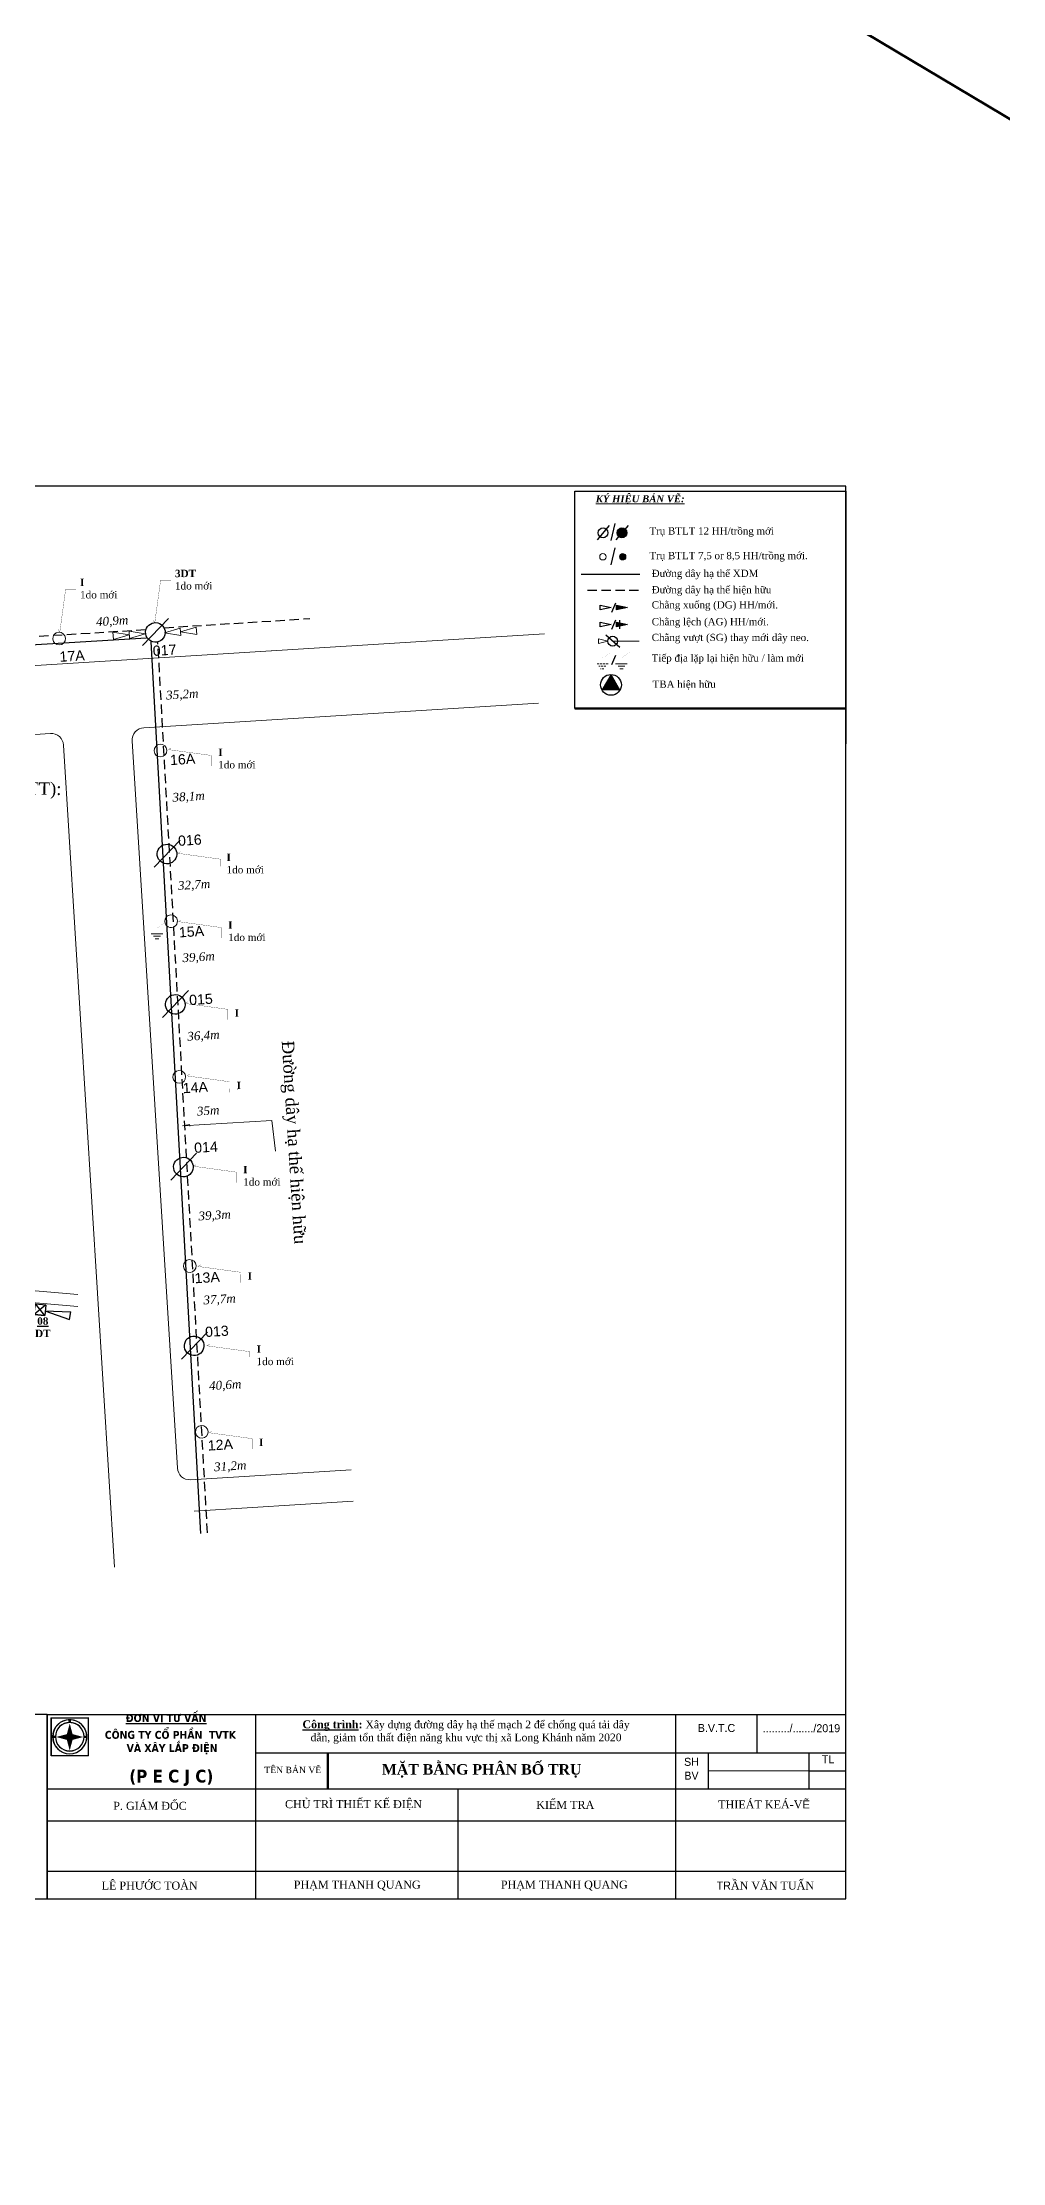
# Model space of a CAD drawing. Header units: metres. Extents: x 429925 to 893472, y 1245258 to 2552490.
# Drawn here: x 445673 to 446062, y 1255564 to 1256422 of the extents above; entities that cross this region are included whole.
import ezdxf
from ezdxf.enums import TextEntityAlignment as Align

# ---------------------------------------------------------------- set-up
doc = ezdxf.new("R2010")
doc.units = ezdxf.units.M
doc.linetypes.add('DASHED2', pattern=[0.375, 0.25, -0.125])
doc.layers.add('chi tiet chang', color=7, linetype='Continuous', lineweight=20)
doc.layers.add('duong bao', color=3, linetype='Continuous', lineweight=13)
doc.layers.add('Khung ten', color=7, linetype='Continuous')
doc.layers.add('Nen', color=7, linetype='Continuous')
doc.styles.get("Standard").update_dxf_attribs({"font": 'arial.ttf'})
doc.styles.add('Times New Roman', font='times.ttf')
doc.styles.add('Unicode', font='times.ttf')
doc.styles.add('VN', font='VTIMESN.TTF')

# ---------------------------------------------------------------- blocks, each defined once
blk = doc.blocks.new('A$C46BF4DDC')
at = {"color": 9, "linetype": 'Continuous'}
blk.add_line((9.91, 11.46), (0, 0), dxfattribs=at)
blk.add_lwpolyline([(0.89, 5.61, -1), (8.82, 5.61, -1)], format="xyb", close=True, dxfattribs=at)
blk = doc.blocks.new('A$C16F73B65')
at = {"layer": 'duong bao', "lineweight": 50, "ltscale": 2}
blk.add_hatch(color=2, dxfattribs=at).paths.add_polyline_path([(0, 2.6, 1), (5.2, 2.6, 1)])
at = {"color": 4, "linetype": 'Continuous', "lineweight": 18}
blk.add_lwpolyline([(0, 2.6, -1), (5.2, 2.6, -1)], format="xyb", close=True, dxfattribs=at)
blk = doc.blocks.new('A$C7B825D87')
at = {"layer": 'duong bao', "color": 1, "linetype": 'DASHED2', "lineweight": 20, "ltscale": 4}
for p, q in [((1.2, 2.5), (7.1, 2.5)), ((2.4, 1.3), (5.9, 1.3)), ((3.3, 0), (5, 0))]:
    blk.add_line(p, q, dxfattribs=at)
at = {"layer": 'duong bao', "color": 1, "linetype": 'DASHED2', "lineweight": 20, "ltscale": 4, "const_width": 0.0325}
blk.add_lwpolyline([(0, 8.1), (4.2, 5.4), (4.2, 2.5)], dxfattribs=at)
blk = doc.blocks.new('A$C45A47B40')
at = {"layer": 'duong bao', "color": 1, "lineweight": 20, "ltscale": 4}
for p, q in [((1.2, 2.5), (7.1, 2.5)), ((2.4, 1.3), (5.9, 1.3)), ((3.3, 0), (5, 0))]:
    blk.add_line(p, q, dxfattribs=at)
at = {"layer": 'duong bao', "color": 1, "lineweight": 20, "ltscale": 4, "const_width": 0.0325}
blk.add_lwpolyline([(0, 8.1), (4.2, 5.4), (4.2, 2.5)], dxfattribs=at)
blk = doc.blocks.new('A$C691F47C0')
at = {"layer": 'Nen', "color": 1}
for p, q in [((4.23, 4.33), (0, 0)), ((4.23, 0), (0, 4.33)), ((0, 0), (4.23, 0))]:
    blk.add_line(p, q, dxfattribs=at)
blk.add_lwpolyline([(0, 4.33), (4.23, 4.33), (4.23, 0), (0, 0)], close=True, dxfattribs=at)

msp = doc.modelspace()

# ---------------------------------------------------------------- hatches: boundary and pattern name
at = {"layer": 'duong bao', "lineweight": 50, "ltscale": 2}
h = msp.add_hatch(color=256, dxfattribs=at)
edge = h.paths.add_edge_path()
edge.add_ellipse((445907.9, 1256223.67), major_axis=(1.4, 1.4), ratio=1, start_angle=364.08942, end_angle=494.94231)
edge.add_ellipse((445907.9, 1256223.67), major_axis=(1.4, 1.4), ratio=1, start_angle=134.94231, end_angle=184.08942)
edge.add_line((445906.6, 1256222.17), (445909.2, 1256225.17))
edge = h.paths.add_edge_path()
edge.add_ellipse((445907.9, 1256223.67), major_axis=(1.4, 1.4), ratio=1, start_angle=184.08942, end_angle=314.94231)
edge.add_ellipse((445907.9, 1256223.67), major_axis=(1.4, 1.4), ratio=1, start_angle=314.94231, end_angle=364.08942)
edge.add_line((445909.2, 1256225.17), (445906.6, 1256222.17))
for points in [[(445910.15, 1256193.44), (445905.75, 1256194.38), (445905.75, 1256192.49)], [(445903.48, 1256166.1), (445900.02, 1256160.11), (445906.94, 1256160.11)]]:
    msp.add_hatch(color=256, dxfattribs=at).paths.add_polyline_path(points)
h = msp.add_hatch(color=256, dxfattribs=at)
h.paths.add_polyline_path([(445910.15, 1256186.6), (445907.01, 1256187.28), (445907.01, 1256185.92)])
h.paths.add_polyline_path([(445907.01, 1256185.92), (445907.01, 1256187.28), (445905.75, 1256187.55), (445905.75, 1256185.65)])
at = {"layer": 'Khung ten', "true_color": 0xf7e64e}
for points in [[(445678.06, 1255736.48), (445678.23, 1255736.25), (445678.23, 1255736.53), (445678.49, 1255736.61), (445678.23, 1255736.7), (445678.23, 1255736.98), (445678.06, 1255736.75), (445677.8, 1255736.84), (445677.96, 1255736.61), (445677.8, 1255736.39)], [(445684.43, 1255742.84), (445684.59, 1255742.61), (445684.59, 1255742.89), (445684.86, 1255742.98), (445684.59, 1255743.06), (445684.59, 1255743.34), (445684.43, 1255743.12), (445684.17, 1255743.2), (445684.33, 1255742.98), (445684.17, 1255742.75)], [(445690.88, 1255736.48), (445691.14, 1255736.39), (445690.98, 1255736.61), (445691.14, 1255736.84), (445690.88, 1255736.75), (445690.72, 1255736.98), (445690.72, 1255736.7), (445690.45, 1255736.61), (445690.72, 1255736.53), (445690.72, 1255736.25)]]:
    msp.add_hatch(color=41, dxfattribs=at).paths.add_polyline_path(points)
at = {"layer": 'Khung ten', "true_color": 0xf0003c}
h = msp.add_hatch(color=240, dxfattribs=at)
h.paths.add_polyline_path([(445684.47, 1255731.29), (445685.58, 1255735.44), (445689.73, 1255736.55), (445685.58, 1255737.66), (445684.47, 1255741.81), (445683.36, 1255737.66), (445679.21, 1255736.55), (445683.36, 1255735.44)])
h.paths.add_polyline_path([(445684.47, 1255738.77), (445684.94, 1255737.02), (445686.7, 1255736.55), (445684.94, 1255736.08), (445684.47, 1255734.32), (445684, 1255736.08), (445682.25, 1255736.55), (445684, 1255737.02)], flags=16)
at = {"layer": 'Khung ten', "true_color": 0xffff12}
msp.add_hatch(color=2, dxfattribs=at).paths.add_polyline_path([(445684.94, 1255736.08), (445686.7, 1255736.55), (445684.94, 1255737.02), (445684.47, 1255738.77), (445684, 1255737.02), (445682.25, 1255736.55), (445684, 1255736.08), (445684.47, 1255734.32)])

# ---------------------------------------------------------------- linework, layer by layer
at = {"color": 7, "linetype": 'Continuous'}
for p, q in [((445905.01, 1256227.38), (445903.37, 1256220.5)), ((445905.01, 1256217.65), (445903.37, 1256210.77)), ((445903.87, 1256191.54), (445905.45, 1256195.33)), ((445903.87, 1256184.7), (445905.45, 1256188.49)), ((445907.01, 1256184.89), (445907.01, 1256188.31)), ((445907.01, 1256184.89), (445907.01, 1256188.31)), ((445903.87, 1256170.34), (445905.45, 1256174.14))]:
    msp.add_line(p, q, dxfattribs=at)
at = {"color": 1, "lineweight": 30, "ltscale": 15}
for p, q in [((445915.18, 1256206.8), (445891.34, 1256206.8)), ((445715.49, 1256181.09), (445566.19, 1256171.9)), ((445737.5, 1255818.86), (445717.42, 1256179.6))]:
    msp.add_line(p, q, dxfattribs=at)
at = {"color": 5, "linetype": 'DASHED2', "lineweight": 30, "ltscale": 15}
for p, q in [((445894.01, 1256200.42), (445915.21, 1256200.42)), ((445715.15, 1256184.37), (445564.16, 1256175.07)), ((445722.87, 1256185.26), (445781.64, 1256188.99)), ((445740.2, 1255819.13), (445720.14, 1256179.43))]:
    msp.add_line(p, q, dxfattribs=at)
at = {"color": 4, "linetype": 'Continuous', "lineweight": 18}
for p, q in [((445574.78, 1256163.97), (445876.61, 1256182.74)), ((445714.43, 1256144.82), (445874.15, 1256154.75)), ((445575.97, 1256136.21), (445676.68, 1256142.47)), ((445709.75, 1256139.52), (445728.04, 1255845.29)), ((445702.65, 1255805.22), (445681.98, 1256137.79)), ((445766.29, 1255986), (445767.67, 1255973.57)), ((445733.34, 1255840.61), (445798.38, 1255844.65)), ((445734.76, 1255827.97), (445799.16, 1255831.97))]:
    msp.add_line(p, q, dxfattribs=at)
for p, q in [((445674.36, 1255909), (445684.87, 1255908.52)), ((445674.36, 1255909), (445684.35, 1255905.44)), ((445684.35, 1255905.44), (445684.87, 1255908.52))]:
    msp.add_line(p, q)
at = {"color": 9, "linetype": 'Continuous'}
msp.add_lwpolyline([(445185.73, 1255671.04), (445998.53, 1255671.04), (445998.53, 1256242.54), (445185.73, 1256242.54)], close=True, dxfattribs=at)
at = {"color": 7, "linetype": 'Continuous'}
msp.add_lwpolyline([(445888.82, 1256152.58), (445888.82, 1256240.47), (445998.53, 1256240.47), (445998.53, 1256138.32)], dxfattribs=at)
at = {"color": 4, "linetype": 'Continuous', "lineweight": 18}
for points in [[(445898.9, 1256213.97, -1), (445901.48, 1256213.97, -1)], [(445677.58, 1256180.7, -1), (445682.73, 1256181.02, -1)], [(445718.61, 1256135.41, -1), (445723.76, 1256135.73, -1)], [(445722.9, 1256066.41, -1), (445728.05, 1256066.73, -1)], [(445726.23, 1256003.39, -1), (445731.38, 1256003.71, -1)], [(445730.49, 1255926.91, -1), (445735.64, 1255927.23, -1)], [(445735.32, 1255859.82, -1), (445740.47, 1255860.14, -1)]]:
    msp.add_lwpolyline(points, format="xyb", close=True, dxfattribs=at)
at = {"color": 7, "linetype": 'Continuous'}
for points in [[(445899.1, 1256194.38), (445903.5, 1256193.44), (445899.1, 1256192.49)], [(445905.75, 1256194.38), (445910.15, 1256193.44), (445905.75, 1256192.49)], [(445905.75, 1256194.38), (445910.15, 1256193.44), (445905.75, 1256192.49)], [(445899.1, 1256187.55), (445903.5, 1256186.6), (445899.1, 1256185.65)], [(445905.75, 1256187.55), (445910.15, 1256186.6), (445905.75, 1256185.65)], [(445905.75, 1256187.55), (445910.15, 1256186.6), (445905.75, 1256185.65)], [(445900.02, 1256160.11), (445903.48, 1256166.1), (445906.94, 1256160.11)], [(445900.02, 1256160.11), (445903.48, 1256166.1), (445906.94, 1256160.11)], [(445900.02, 1256160.11), (445903.48, 1256166.1), (445906.94, 1256160.11)]]:
    msp.add_lwpolyline(points, close=True, dxfattribs=at)
at = {"color": 4, "linetype": 'Continuous', "lineweight": 18}
for points in [[(445708.56, 1256182.35), (445701.97, 1256183.44), (445702.16, 1256180.46), (445708.56, 1256182.35)], [(445715.06, 1256182.76), (445708.47, 1256183.84), (445708.65, 1256180.86), (445715.06, 1256182.76)], [(445722.78, 1256183.23), (445729.18, 1256185.13), (445729.36, 1256182.15), (445722.78, 1256183.23)], [(445729.27, 1256183.64), (445735.67, 1256185.53), (445735.86, 1256182.55), (445729.27, 1256183.64)], [(445733.03, 1255983.6), (445733, 1255984.37), (445730.04, 1255983.75), (445766.29, 1255986)]]:
    msp.add_lwpolyline(points, dxfattribs=at)
msp.add_lwpolyline([(445902.19, 1256179.83), (445898.46, 1256178.84), (445898.46, 1256180.83)], close=True, dxfattribs=at)
at = {"color": 7, "linetype": 'Continuous'}
msp.add_lwpolyline([(445899.27, 1256162.14, -1), (445907.66, 1256162.17, -1)], format="xyb", close=True, dxfattribs=at)
msp.add_lwpolyline([(445899.27, 1256162.14, -1), (445907.66, 1256162.17, -1)], format="xyb", close=True, dxfattribs=at)
msp.add_lwpolyline([(445899.27, 1256162.14, -1), (445907.66, 1256162.17, -1)], format="xyb", close=True, dxfattribs=at)
at = {"color": 4, "linetype": 'Continuous', "lineweight": 18}
for centre, start, end in [((445676.99, 1256137.48), 3.55677, 93.55677), ((445714.74, 1256139.83), 93.55677, 183.55677), ((445733.03, 1255845.6), 183.55677, 273.55677)]:
    msp.add_arc(centre, 5, start, end, dxfattribs=at)
at = {"layer": 'chi tiet chang'}
msp.add_line((445942.84, 1255722.85), (445983.57, 1255722.85), dxfattribs=at)
at = {"layer": 'duong bao', "lineweight": 50, "ltscale": 2}
for p, q in [((433711.33, 1263768.71), (448885.03, 1254706.74)), ((445888.82, 1256152.58), (445998.53, 1256152.58)), ((445788.94, 1255730.11), (445788.94, 1255715.59))]:
    msp.add_line(p, q, dxfattribs=at)
at = {"layer": 'duong bao', "lineweight": 18, "ltscale": 2}
msp.add_line((445914.82, 1256179.78), (445904.23, 1256179.78), dxfattribs=at)
at = {"layer": 'duong bao', "color": 4, "lineweight": 15, "ltscale": 2, "const_width": 0.1}
for points in [[(445679.79, 1256184.65), (445680.47, 1256183.63), (445682.83, 1256200.86), (445687.05, 1256200.88)], [(445718.2, 1256188.26), (445718.88, 1256187.24), (445721.24, 1256204.47), (445725.46, 1256204.49)], [(445725.47, 1256136.65), (445724.45, 1256135.97), (445741.68, 1256133.61), (445741.7, 1256129.39)], [(445729.31, 1256094.69), (445728.29, 1256094.01), (445745.52, 1256091.65), (445745.53, 1256087.44)], [(445729.56, 1256067.04), (445728.54, 1256066.36), (445745.77, 1256064), (445745.79, 1256059.78)], [(445732.22, 1256033.95), (445731.2, 1256033.27), (445748.43, 1256030.91), (445748.45, 1256026.69)], [(445732.98, 1256004.65), (445731.96, 1256003.97), (445749.19, 1256001.61), (445749.21, 1255997.39)], [(445735.63, 1255968.1), (445734.61, 1255967.42), (445751.84, 1255965.06), (445751.86, 1255960.85)], [(445737.44, 1255927.58), (445736.42, 1255926.9), (445753.65, 1255924.54), (445753.67, 1255920.32)], [(445741.04, 1255895.48), (445740.02, 1255894.8), (445757.25, 1255892.44), (445757.27, 1255888.23)], [(445742.03, 1255860.29), (445741.01, 1255859.61), (445758.24, 1255857.25), (445758.26, 1255853.04)]]:
    msp.add_lwpolyline(points, dxfattribs=at)
at = {"layer": 'Khung ten', "color": 7}
for p, q in [((445675.41, 1255745.63), (445998.53, 1255745.63)), ((445675.41, 1255745.63), (445675.41, 1255671.04)), ((445759.58, 1255745.63), (445759.58, 1255671.04)), ((445929.75, 1255671.04), (445929.75, 1255745.63)), ((445962.44, 1255745.63), (445962.44, 1255730.11)), ((445998.53, 1255671.04), (445998.53, 1255745.63)), ((445759.58, 1255730.11), (445998.53, 1255730.11)), ((445942.84, 1255730.11), (445942.84, 1255715.59)), ((445983.57, 1255730.11), (445983.57, 1255715.59)), ((445983.57, 1255722.85), (445998.53, 1255722.85)), ((445675.41, 1255715.59), (445998.53, 1255715.59)), ((445759.58, 1255715.59), (445759.58, 1255671.04)), ((445841.52, 1255715.59), (445841.52, 1255671.04)), ((445675.31, 1255702.65), (445998.43, 1255702.65)), ((445675.41, 1255682.34), (445998.53, 1255682.34)), ((445675.41, 1255671.04), (445998.53, 1255671.04))]:
    msp.add_line(p, q, dxfattribs=at)
msp.add_lwpolyline([(445675.41, 1255745.63), (445576.52, 1255745.63), (445576.52, 1255671.04), (445675.41, 1255671.04)], close=True, dxfattribs=at)
at = {"layer": 'Khung ten', "color": 204}
for points, const_width in [([(445676.7, 1255728.88), (445692.24, 1255728.88), (445692.24, 1255744.42), (445676.7, 1255744.42)], 0.108), ([(445683.36, 1255735.44), (445679.21, 1255736.55), (445683.36, 1255737.66), (445684.47, 1255741.81), (445685.58, 1255737.66), (445689.73, 1255736.55), (445685.58, 1255735.44), (445684.47, 1255731.29)], 0.119)]:
    msp.add_lwpolyline(points, close=True, dxfattribs=dict(at, const_width=const_width))
for points in [[(445676.92, 1255729.1), (445692.03, 1255729.1), (445692.03, 1255744.2), (445676.92, 1255744.2)], [(445677.8, 1255736.39), (445678.06, 1255736.48), (445678.23, 1255736.25), (445678.23, 1255736.53), (445678.49, 1255736.61), (445678.23, 1255736.7), (445678.23, 1255736.98), (445678.06, 1255736.75), (445677.8, 1255736.84), (445677.96, 1255736.61)], [(445684.17, 1255742.75), (445684.43, 1255742.84), (445684.59, 1255742.61), (445684.59, 1255742.89), (445684.86, 1255742.98), (445684.59, 1255743.06), (445684.59, 1255743.34), (445684.43, 1255743.12), (445684.17, 1255743.2), (445684.33, 1255742.98)], [(445691.14, 1255736.39), (445690.88, 1255736.48), (445690.72, 1255736.25), (445690.72, 1255736.53), (445690.45, 1255736.61), (445690.72, 1255736.7), (445690.72, 1255736.98), (445690.88, 1255736.75), (445691.14, 1255736.84), (445690.98, 1255736.61)]]:
    msp.add_lwpolyline(points, close=True, dxfattribs=at)
at = {"layer": 'Khung ten', "color": 204, "const_width": 0.113}
for points in [[(445677.38, 1255736.65, 1), (445691.57, 1255736.65, 1)], [(445678.89, 1255736.65, 1), (445690.05, 1255736.65, 1)]]:
    msp.add_lwpolyline(points, format="xyb", close=True, dxfattribs=at)
at = {"layer": 'Khung ten', "color": 196}
msp.add_lwpolyline([(445684.47, 1255734.32), (445684, 1255736.08), (445682.25, 1255736.55), (445684, 1255737.02), (445684.47, 1255738.77), (445684.94, 1255737.02), (445686.7, 1255736.55), (445684.94, 1255736.08)], close=True, dxfattribs=at)
at = {"layer": 'Khung ten', "color": 204}
for radius, start, end in [(6.88, 360, 180), (6.88, 180, 360), (5.8, 360, 180), (5.8, 180, 360)]:
    msp.add_arc((445684.47, 1255736.65), radius, start, end, dxfattribs=at)
at = {"layer": 'Nen', "color": 3, "lineweight": 5}
for points in [[(445200.53, 1255939.19), (445410.58, 1255937.54), (445540.41, 1255919.1, 0.217935), (445556.36, 1255923.83), (445558.19, 1255925.43), (445559.69, 1255925.74, -0.073504), (445565.53, 1255926.1), (445687.77, 1255915.55)], [(445266.14, 1255778.4), (445256.18, 1255778.35, -0.12318), (445251.47, 1255779.5), (445241.72, 1255784.65), (445232.65, 1255792.53, -0.233722), (445229.23, 1255800.71), (445229.92, 1255811.6), (445233.76, 1255831.23, -0.122815), (445235.81, 1255835.62), (445249.48, 1255852.45, 0.143845), (445251.66, 1255857.65), (445259.49, 1255928.07, -0.384635), (445264.5, 1255932.52), (445409.61, 1255931.25), (445542.23, 1255912.35, 0.220453), (445558.34, 1255917.2), (445559.97, 1255918.65), (445562.15, 1255919.86, -0.149464), (445567.87, 1255921.08), (445687.71, 1255910.66)]]:
    msp.add_lwpolyline(points, format="xyb", dxfattribs=at)

# ---------------------------------------------------------------- block references
at = {"color": 4, "linetype": 'Continuous', "lineweight": 18, "yscale": 0.5, "zscale": 0.5}
for p, xscale, rotation in [((445897.82, 1256220.86), 0.5000000000041764, 359.9423113320694), ((445905.47, 1256220.86), 0.5000000000041764, 359.9423113320694), ((445901.37, 1256182.26), 0.5000000000211088, 269.9863334116617)]:
    msp.add_blockref('A$C46BF4DDC', p, dxfattribs=dict(at, xscale=xscale, rotation=rotation))
at = {"color": 4, "linetype": 'Continuous', "lineweight": 18, "rotation": 356.950501117092}
for p in [(445713.98, 1256178.03), (445718.68, 1256088.38), (445722.02, 1256027.56), (445725.32, 1255961.75), (445729.67, 1255889.44)]:
    msp.add_blockref('A$C46BF4DDC', p, dxfattribs=at)
at = {"layer": 'duong bao', "lineweight": 50, "ltscale": 2}
for name, p, xscale, yscale, zscale in [('A$C16F73B65', (445906.93, 1256212.68), 0.5, 0.5, 0.5), ('A$C7B825D87', (445903.28, 1256168.69), -0.8000000000029104, 0.7999999999883585, 0.8), ('A$C45A47B40', (445911.04, 1256168.7), -0.8000000000029104, 0.7999999999883585, 0.8), ('A$C45A47B40', (445723.1, 1256059.49), -0.8000000000029104, 0.7999999999883585, 0.8)]:
    msp.add_blockref(name, p, dxfattribs=dict(at, xscale=xscale, yscale=yscale, zscale=zscale))
at = {"layer": 'Nen', "color": 1, "rotation": 354.3082182736726}
msp.add_blockref('A$C691F47C0', (445670.15, 1255907.49), dxfattribs=at)

# ---------------------------------------------------------------- texts
at = {"color": 4, "linetype": 'Continuous', "lineweight": 18, "insert": (445915.28, 1256237), "char_height": 2.867, "width": 49.2057, "attachment_point": 5}
msp.add_mtext('\\C7;\\fTimes New Roman|b1|i1|;\\H2.8669647164643;\\LKÝ HIỆU BẢN VẼ\\l\\L:\\l', dxfattribs=at)
at = {"char_height": 2.9352, "attachment_point": 4}
for s, insert, width in [('{\\fTimes New Roman|b0|i0|c0|p18;\\C7;Trụ BTLT 12 HH/trồng mới}', (445919.01, 1256223.94), 78.7288), ('{\\fTimes New Roman|b0|i0|c0|p18;\\C7;Trụ BTLT 7,5 or 8,5 HH/trồng mới.}', (445919.01, 1256213.98), 78.7288), ('{\\fTimes New Roman|b0|i0|c0|p18;\\C7;Đường dây hạ thế XDM}', (445919.95, 1256206.8), 60.7348), ('{\\fTimes New Roman|b0|i0|c0|p18;\\C7;Đường dây hạ thế hiện hữu}', (445919.95, 1256200.17), 69.8685), ('{\\fTimes New Roman|b0|i0|c0|p18;\\C7;Chằng xuống (DG) HH/mới.}', (445919.95, 1256194.06), 67.094), ('{\\fTimes New Roman|b0|i0|c0|p18;\\C7;Chằng lệch (AG) HH/mới.}', (445919.95, 1256187.23), 67.094), ('{\\fTimes New Roman|b0|i0|c0|p18;\\C7;Chằng vượt (SG) thay mới dây neo.}', (445919.95, 1256180.86), 67.094), ('{\\fTimes New Roman|b0|i0|c0|p18;\\C7;Tiếp địa lặp lại hiện hữu / làm mới}', (445919.92, 1256172.55), 67.094), ('{\\fTimes New Roman|b0|i0|c0|p18;\\C7;TBA hiện hữu}', (445920.31, 1256162.06), 74)]:
    msp.add_mtext(s, dxfattribs=dict(at, insert=insert, width=width))
at = {"color": 4, "linetype": 'Continuous', "lineweight": 18}
for s, insert, char_height, width, attachment_point, rotation in [('{\\fTimes New Roman|b1|i0|c0|p18;\\C7;3DT\\P\\fTimes New Roman|b0|i0|c0|p18;1do mới}', (445727.04, 1256204.7), 3, 24.4669, 4, 0.09969), ('{\\fTimes New Roman|b1|i0|c0|p18;\\C7;I\\P\\fTimes New Roman|b0|i0|c0|p18;1do mới}', (445688.64, 1256201.09), 3, 24.4669, 4, 0.09969), ('{\\fTimes New Roman|b0|i1|c0|p18;\\C7;40,9m}', (445701.65, 1256187.64), 3.5, 22.4014, 5, 3.55677), ('{\\fArial Unicode MS|b0|i0|c0|p34;\\C7;17A}', (445685.42, 1256173.83), 4.1093, 22.4014, 5, 3.55677), ('{\\fArial Unicode MS|b0|i0|c0|p34;\\C7;017}', (445722.86, 1256176.16), 4.1093, 22.4014, 5, 3.55677), ('{\\fTimes New Roman|b0|i1|c0|p18;\\C7;35,2m}', (445730.03, 1256157.96), 3.5, 22.4014, 5, 3.55677), ('{\\fArial Unicode MS|b0|i0|c238|p34;\\H1x;\\C7;16\\fArial Unicode MS|b0|i0|c0|p34;A}', (445730.14, 1256132.02), 4.1093, 22.4014, 5, 3.55677), ('{\\fTimes New Roman|b1|i0|c0|p18;\\C7;I\\P\\fTimes New Roman|b0|i0|c0|p18;1do mới}', (445744.55, 1256132.34), 3, 24.4669, 4, 0.09969), ('{\\fTimes New Roman|b0|i0|c0|p18;\\C7;Phân đoạn 012 (TT)-022 (TT):\\PABC4x95mm2 XDM}', (445634.52, 1256116.49), 5, 150.7075, 5, 359.27991), ('{\\fTimes New Roman|b0|i1|c0|p18;\\C7;38,1m}', (445732.59, 1256116.63), 3.5, 22.4014, 5, 3.55677), ('\\C7;\\fArial Unicode MS|b0|i0|;\\H4.1092942200601;016', (445733.07, 1256099.32), 4.1093, 22.4014, 5, 3.55677), ('{\\fTimes New Roman|b1|i0|c0|p18;\\C7;I\\P\\fTimes New Roman|b0|i0|c0|p18;1do mới}', (445747.91, 1256089.87), 3, 24.4669, 4, 0.09969), ('{\\fTimes New Roman|b0|i1|c0|p18;\\C7;32,7m}', (445734.81, 1256080.93), 3.5, 22.4014, 5, 3.55677), ('{\\fArial Unicode MS|b0|i0|c238|p34;\\C7;1\\fArial Unicode MS|b0|i0|c0|p34;5A}', (445733.72, 1256062.32), 4.1093, 22.4014, 5, 3.55677), ('{\\fTimes New Roman|b1|i0|c0|p18;\\C7;I\\P\\fTimes New Roman|b0|i0|c0|p18;1do mới}', (445748.58, 1256062.5), 3, 24.4669, 4, 0.09969), ('{\\fTimes New Roman|b0|i1|c0|p18;\\C7;39,6m}', (445736.63, 1256051.71), 3.5, 22.4014, 5, 3.55677), ('\\C7;\\fArial Unicode MS|b0|i0|;\\H4.1092942200601;015', (445737.56, 1256034.92), 4.1093, 22.4014, 5, 3.55677), ('{\\fTimes New Roman|b1|i0|c0|p18;\\C7;I}', (445751.24, 1256029.41), 3, 24.4669, 4, 0.09969), ('{\\fTimes New Roman|b0|i1|c0|p18;\\C7;36,4m}', (445738.6, 1256019.95), 3.5, 22.4014, 5, 3.55677), ('{\\fTimes New Roman|b0|i0|c0|p18;\\C7;Đường dây hạ thế hiện hữu}', (445774.47, 1255977.03), 5, 150.7075, 5, 273.55677), ('{\\fArial Unicode MS|b0|i0|c238|p34;\\C7;1\\fArial Unicode MS|b0|i0|c0|p34;4A}', (445735.28, 1255999.31), 4.1093, 22.4014, 5, 3.55677), ('{\\fTimes New Roman|b1|i0|c0|p18;\\C7;I}', (445752, 1256000.11), 3, 24.4669, 4, 0.09969), ('{\\fTimes New Roman|b0|i1|c0|p18;\\C7;35m}', (445740.47, 1255989.93), 3.5, 22.4014, 5, 3.55677), ('\\C7;\\fArial Unicode MS|b0|i0|;\\H4.1092942200601;014', (445739.6, 1255975.13), 4.1093, 22.4014, 5, 3.55677), ('{\\fTimes New Roman|b1|i0|c0|p18;\\C7;I\\P\\fTimes New Roman|b0|i0|c0|p18;1do mới}', (445754.65, 1255963.56), 3, 24.4669, 4, 0.09969), ('{\\fTimes New Roman|b0|i1|c0|p18;\\C7;39,3m}', (445743.12, 1255947.26), 3.5, 22.4014, 5, 3.55677), ('{\\fArial Unicode MS|b0|i0|c238|p34;\\C7;1\\fArial Unicode MS|b0|i0|c0|p34;3A}', (445740.09, 1255922.4), 4.1093, 22.4014, 5, 3.55677), ('{\\fTimes New Roman|b1|i0|c0|p18;\\C7;I}', (445756.46, 1255923.04), 3, 24.4669, 4, 0.09969), ('{\\fTimes New Roman|b0|i1|c0|p18;\\C7;37,7m}', (445745.11, 1255913.28), 3.5, 22.4014, 5, 3.55677), ('\\C7;\\fArial Unicode MS|b0|i0|;\\H4.1092942200601;013', (445744.01, 1255900.65), 4.1093, 22.4014, 5, 3.55677), ('{\\fTimes New Roman|b1|i0|c0|p18;\\C7;I\\P\\fTimes New Roman|b0|i0|c0|p18;1do mới}', (445760.06, 1255890.94), 3, 24.4669, 4, 0.09969), ('{\\fTimes New Roman|b0|i1|c0|p18;\\C7;40,6m}', (445747.39, 1255878.59), 3.5, 22.4014, 5, 3.55677), ('{\\fArial Unicode MS|b0|i0|c238|p34;\\H1x;\\C7;12\\fArial Unicode MS|b0|i0|c0|p34;A}', (445745.42, 1255854.76), 4.1093, 22.4014, 5, 3.55677), ('{\\fTimes New Roman|b1|i0|c0|p18;\\C7;I}', (445761.05, 1255855.75), 3, 24.4669, 4, 0.09969), ('{\\fTimes New Roman|b0|i1|c0|p18;\\C7;31,2m}', (445749.43, 1255845.78), 3.5, 22.4014, 5, 3.55677)]:
    msp.add_mtext(s, dxfattribs=dict(at, insert=insert, char_height=char_height, width=width, attachment_point=attachment_point, rotation=rotation))
at = {"layer": 'Khung ten', "color": 7, "style": 'VN'}
for s, height, p in [('B.V.T.C', 3.237, (445946.16, 1255738.58)), ('........./......./2019', 3.2375, (445980.55, 1255738.49)), ('SH', 3.237, (445936.04, 1255724.89)), ('TL', 3.237, (445991.3, 1255725.93)), ('BV', 3.237, (445936.04, 1255719.3))]:
    msp.add_text(s, height=height, rotation=360, dxfattribs=at).set_placement(p, align=Align.CENTER)
at = {"layer": 'Khung ten', "color": 7}
for s, insert, char_height, width, attachment_point, style in [('{\\fTahoma|b1|i0|c0|p34;\\L\\C4;ĐƠN VỊ TƯ VẤN}', (445723.46, 1255745.81), 3.1994, 44.9439, 2, 'Unicode'), ('{\\fTahoma|b1|i0|c0|p34;\\C4;CÔNG TY CỔ PHẦN  TVTK\\P VÀ XÂY LẮP \\fTahoma|b1|i0|c238|p34;ĐI\\fTahoma|b1|i0|c0|p34;ỆN}', (445725.22, 1255739.01), 3.1994, 55.595, 2, 'Unicode'), ('{\\fTimes New Roman|b1|i0|c163|p18;\\H1.111x;\\LCông trình\\l: \\fTimes New Roman|b0|i0|c163|p18;\\H0.969x;\\C1;Xây dựng đường dây hạ thế mạch 2 để chống quá tải dây dẫn, giảm tổn thất điện năng khu vực thị xã Long Khánh năm 2020}', (445844.84, 1255738.55), 2.87946, 136.9048, 5, 'Times New Roman'), ('{\\fTimes New Roman|b1|i0|c0|p18;MẶT BẰNG PHÂN BỐ TRỤ}', (445851.14, 1255722.83), 4.2375, 115.2435, 5, 'VN'), ('{\\fTahoma|b1|i0|c0|p34;\\C4;(P E C J C)}', (445725.57, 1255723.32), 5.18, 90.9088, 2, 'Unicode'), ('{\\fTimes New Roman|b0|i0|c0|p18;TÊN BẢN VẼ}', (445774.72, 1255723.19), 2.59, 23.7547, 5, 'VN'), ('{\\fVNI-Times|b0|i0|c0|p2;P. GIAÙM ÑOÁC}', (445716.95, 1255708.68), 3.2375, 50.1128, 5, 'VN'), ('{\\fVNI-Times|b0|i0|c0|p2;CHUÛ TRÌ THIEÁT KEÁ ÑIEÄN}', (445799.28, 1255708.98), 3.2375, 72.0691, 5, 'VN'), ('{\\fVNI-Times|b0|i0|c0|p2;KIEÅM TRA}', (445884.97, 1255709.11), 3.2375, 64.9399, 5, 'VN'), ('{\\fVNI-Times|b0|i0|c0|p2;THIEÁT KEÁ-V\\fArial|b0|i0|c0|p34;Ẽ}', (445965.4, 1255709.21), 3.2375, 72.0691, 5, 'VN'), ('{\\fVNI-Times|b0|i0|c0|p2;LEÂ PHÖÔÙC TOAØN}', (445716.8, 1255676.43), 3.2375, 58.1381, 5, 'VN'), ('{\\fVNI-Times|b0|i0|c0|p2;PH\\fTimes New Roman|b0|i0|c0|p18;ẠM THANH QUANG}', (445800.79, 1255676.43), 3.2375, 58.1381, 5, 'VN'), ('{\\fVNI-Times|b0|i0|c0|p2;PH\\fTimes New Roman|b0|i0|c0|p18;ẠM THANH QUANG}', (445884.57, 1255676.43), 3.2375, 58.1381, 5, 'VN'), ('TR{\\fTimes New Roman|b0|i0|c0|p18;ẦN VĂN TUẤN}', (445965.93, 1255676.43), 3.2375, 58.1381, 5, 'VN')]:
    msp.add_mtext(s, dxfattribs=dict(at, insert=insert, char_height=char_height, width=width, attachment_point=attachment_point, style=style))
at = {"layer": 'Nen', "color": 1, "insert": (445673.58, 1255906.31), "char_height": 3, "width": 10.02, "attachment_point": 2, "style": 'VN'}
msp.add_mtext('{\\fVNI-Times|b1|i0|c0|p2;\\L\\C4;08\\l\\PDT}', dxfattribs=at)

doc.saveas('drawing.dxf')
